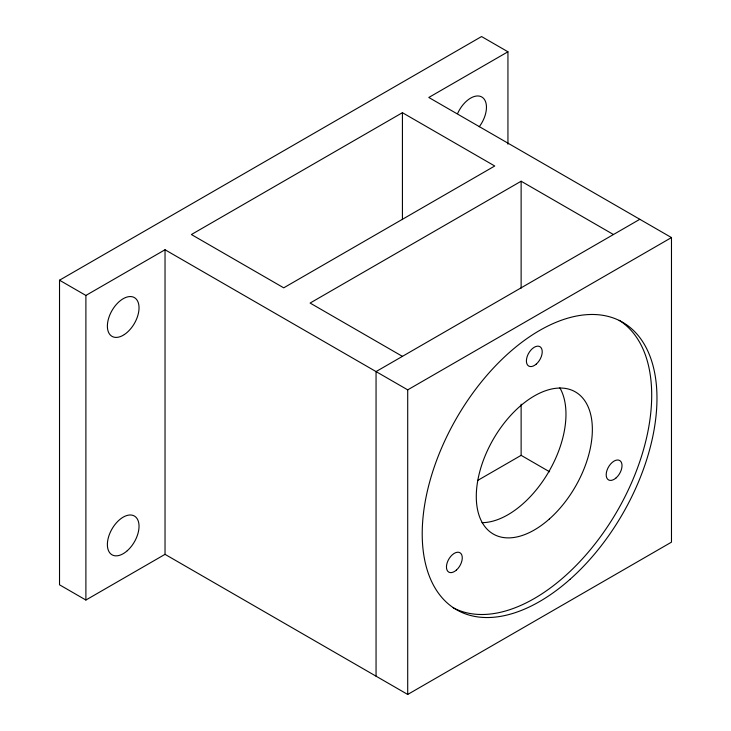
<?xml version="1.0" encoding="UTF-8"?>
<svg xmlns="http://www.w3.org/2000/svg" width="731" height="731" viewBox="0 0 731 731"><rect width="100%" height="100%" fill="white"/><g stroke="black" fill="none" stroke-linecap="round" stroke-linejoin="round"><path stroke-width="1.1" d="M507.944 51.782L428.805 97.47L671.478 237.575L671.478 542.155L407.706 694.45L165.032 554.345L85.892 600.032L59.522 584.8L59.522 280.211L481.565 36.55L507.944 51.782L507.944 144.181M59.522 280.211L85.892 295.443L165.032 249.755L407.706 389.861L671.478 237.575M402.425 112.693L191.403 234.532L283.729 287.831L494.75 166.001L402.425 112.693L402.425 219.62M613.455 234.532L521.13 181.224L310.108 303.054L402.425 356.362M639.826 219.3L376.054 371.586L376.054 676.175M477.745 480.404L521.13 455.349L549.611 471.797M521.13 181.224L521.13 288.151M521.13 404.17L521.13 455.349M407.706 389.861L407.706 694.45M165.032 249.755L165.032 554.345M85.892 295.443L85.892 600.032M457.597 113.552A22.378 12.92 -60 0 1 481.985 97.104A22.378 12.92 -60 0 1 479.244 126.755M559.845 387.814A82.064 47.378 -60 0 1 548.972 471.431A82.064 47.378 -60 0 1 481.994 522.656M619.166 320.324A166.001 95.843 -60 0 1 617.32 510.887A166.001 95.843 -60 0 1 453.211 607.772M127.295 550.708A22.378 12.92 -60 0 0 134.394 516.031A22.378 12.92 -60 0 0 107.914 539.515A22.378 12.92 -60 0 0 127.295 550.708M124.352 334.542A22.378 12.92 -60 0 0 136.295 299.153A22.378 12.92 -60 0 0 108.956 317.254A22.378 12.92 -60 0 0 124.352 334.542M549.337 519.019A82.064 47.378 -60 0 0 575.352 391.889A82.064 47.378 -60 0 0 478.266 477.983A82.064 47.378 -60 0 0 549.337 519.019M456.409 570.07A11.193 6.46 -60 0 0 459.963 552.737A11.193 6.46 -60 0 0 446.723 564.478A11.193 6.46 -60 0 0 456.409 570.07M569.97 579.391A166.001 95.843 -60 0 0 622.593 322.252A166.001 95.843 -60 0 0 426.21 496.395A166.001 95.843 -60 0 0 569.97 579.391M616.151 477.855A11.193 6.46 -60 0 0 619.705 460.512A11.193 6.46 -60 0 0 606.465 472.244A11.193 6.46 -60 0 0 616.151 477.855M536.289 364.075A11.193 6.46 -60 0 0 539.971 346.704A11.193 6.46 -60 0 0 526.695 358.309A11.193 6.46 -60 0 0 536.289 364.075"/></g></svg>
